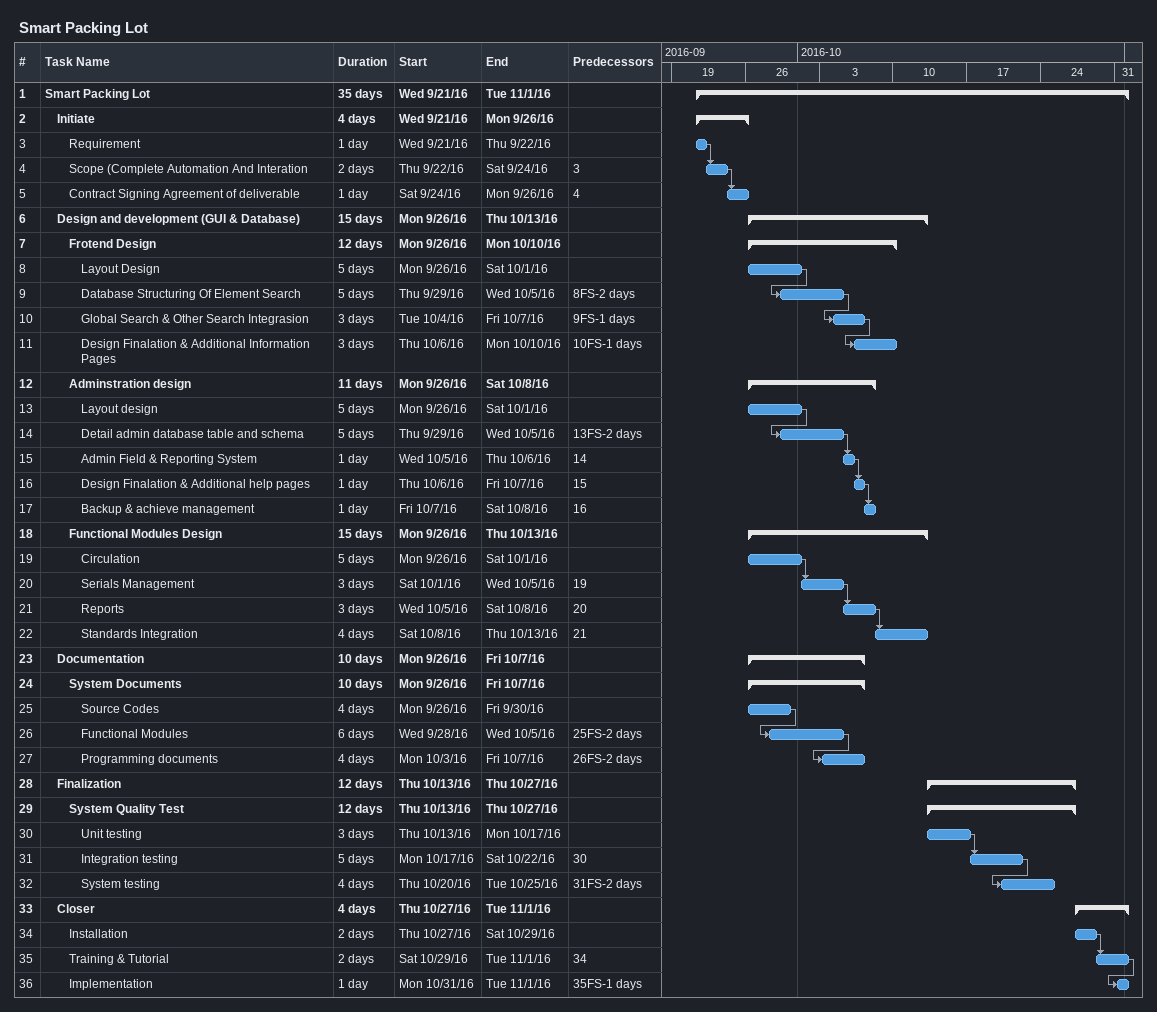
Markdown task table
Smart Packing Lot

| ID | Level | Task | Duration | Start | Finish | Predecessors |
|---|---|---|---|---|---|---|
| 1 | 1 | **Smart Packing Lot** | 35d | 2016-09-21 | 2016-11-01 |  |
| 2 | 2 | **Initiate** | 4d | 2016-09-21 | 2016-09-26 |  |
| 3 | 3 | Requirement | 1d | 2016-09-21 | 2016-09-22 |  |
| 4 | 3 | Scope (Complete Automation And Interation | 2d | 2016-09-22 | 2016-09-24 | 3 |
| 5 | 3 | Contract Signing Agreement of deliverable | 1d | 2016-09-24 | 2016-09-26 | 4 |
| 6 | 2 | **Design and development (GUI & Database)** | 15d | 2016-09-26 | 2016-10-13 |  |
| 7 | 3 | **Frotend Design** | 12d | 2016-09-26 | 2016-10-10 |  |
| 8 | 4 | Layout Design | 5d | 2016-09-26 | 2016-10-01 |  |
| 9 | 4 | Database Structuring Of Element Search | 5d | 2016-09-29 | 2016-10-05 | 8FS-2d |
| 10 | 4 | Global Search & Other Search Integrasion | 3d | 2016-10-04 | 2016-10-07 | 9FS-1d |
| 11 | 4 | Design Finalation & Additional Information Pages | 3d | 2016-10-06 | 2016-10-10 | 10FS-1d |
| 12 | 3 | **Adminstration design** | 11d | 2016-09-26 | 2016-10-08 |  |
| 13 | 4 | Layout design | 5d | 2016-09-26 | 2016-10-01 |  |
| 14 | 4 | Detail admin database table and schema | 5d | 2016-09-29 | 2016-10-05 | 13FS-2d |
| 15 | 4 | Admin Field & Reporting System | 1d | 2016-10-05 | 2016-10-06 | 14 |
| 16 | 4 | Design Finalation & Additional help pages | 1d | 2016-10-06 | 2016-10-07 | 15 |
| 17 | 4 | Backup & achieve management | 1d | 2016-10-07 | 2016-10-08 | 16 |
| 18 | 3 | **Functional Modules Design** | 15d | 2016-09-26 | 2016-10-13 |  |
| 19 | 4 | Circulation | 5d | 2016-09-26 | 2016-10-01 |  |
| 20 | 4 | Serials Management | 3d | 2016-10-01 | 2016-10-05 | 19 |
| 21 | 4 | Reports | 3d | 2016-10-05 | 2016-10-08 | 20 |
| 22 | 4 | Standards Integration | 4d | 2016-10-08 | 2016-10-13 | 21 |
| 23 | 2 | **Documentation** | 10d | 2016-09-26 | 2016-10-07 |  |
| 24 | 3 | **System Documents** | 10d | 2016-09-26 | 2016-10-07 |  |
| 25 | 4 | Source Codes | 4d | 2016-09-26 | 2016-09-30 |  |
| 26 | 4 | Functional Modules | 6d | 2016-09-28 | 2016-10-05 | 25FS-2d |
| 27 | 4 | Programming documents | 4d | 2016-10-03 | 2016-10-07 | 26FS-2d |
| 28 | 2 | **Finalization** | 12d | 2016-10-13 | 2016-10-27 |  |
| 29 | 3 | **System Quality Test** | 12d | 2016-10-13 | 2016-10-27 |  |
| 30 | 4 | Unit testing | 3d | 2016-10-13 | 2016-10-17 |  |
| 31 | 4 | Integration testing | 5d | 2016-10-17 | 2016-10-22 | 30 |
| 32 | 4 | System testing | 4d | 2016-10-20 | 2016-10-25 | 31FS-2d |
| 33 | 2 | **Closer** | 4d | 2016-10-27 | 2016-11-01 |  |
| 34 | 3 | Installation | 2d | 2016-10-27 | 2016-10-29 |  |
| 35 | 3 | Training & Tutorial | 2d | 2016-10-29 | 2016-11-01 | 34 |
| 36 | 3 | Implementation | 1d | 2016-10-31 | 2016-11-01 | 35FS-1d |
